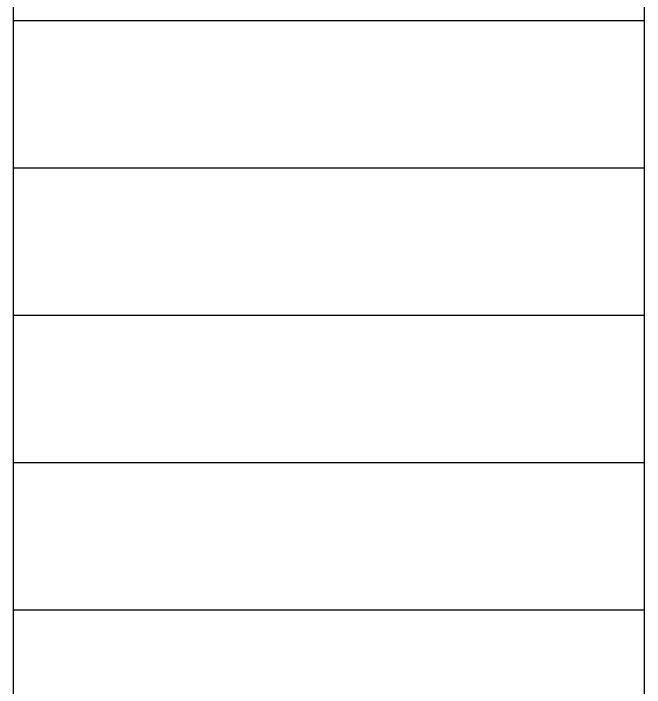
# Model space of a CAD drawing. Header units: millimetres. Extents: x -725 to 2274960, y -506 to 2980382.
# Drawn here: x -632 to 568, y 1291 to 2572 of the extents above; entities that cross this region are included whole.
import ezdxf

# ---------------------------------------------------------------- set-up
doc = ezdxf.new("R2010")
doc.units = ezdxf.units.MM
doc.header["$LTSCALE"] = 1000
doc.layers.add('STAIR', color=2, linetype='Continuous')

msp = doc.modelspace()

# ---------------------------------------------------------------- linework, layer by layer
at = {"layer": 'STAIR'}
for p, q in [((-631.7068, 318.873), (-631.7068, 7318.873)), ((568.2932, 318.873), (568.2932, 7318.873)), ((-631.7068, 2558.873), (568.2932, 2558.873)), ((-631.7068, 2278.873), (568.2932, 2278.873)), ((-631.7068, 1998.873), (568.2932, 1998.873)), ((-631.7068, 1718.873), (568.2932, 1718.873)), ((-631.7068, 1438.873), (568.2932, 1438.873))]:
    msp.add_line(p, q, dxfattribs=at)

doc.saveas('drawing.dxf')
